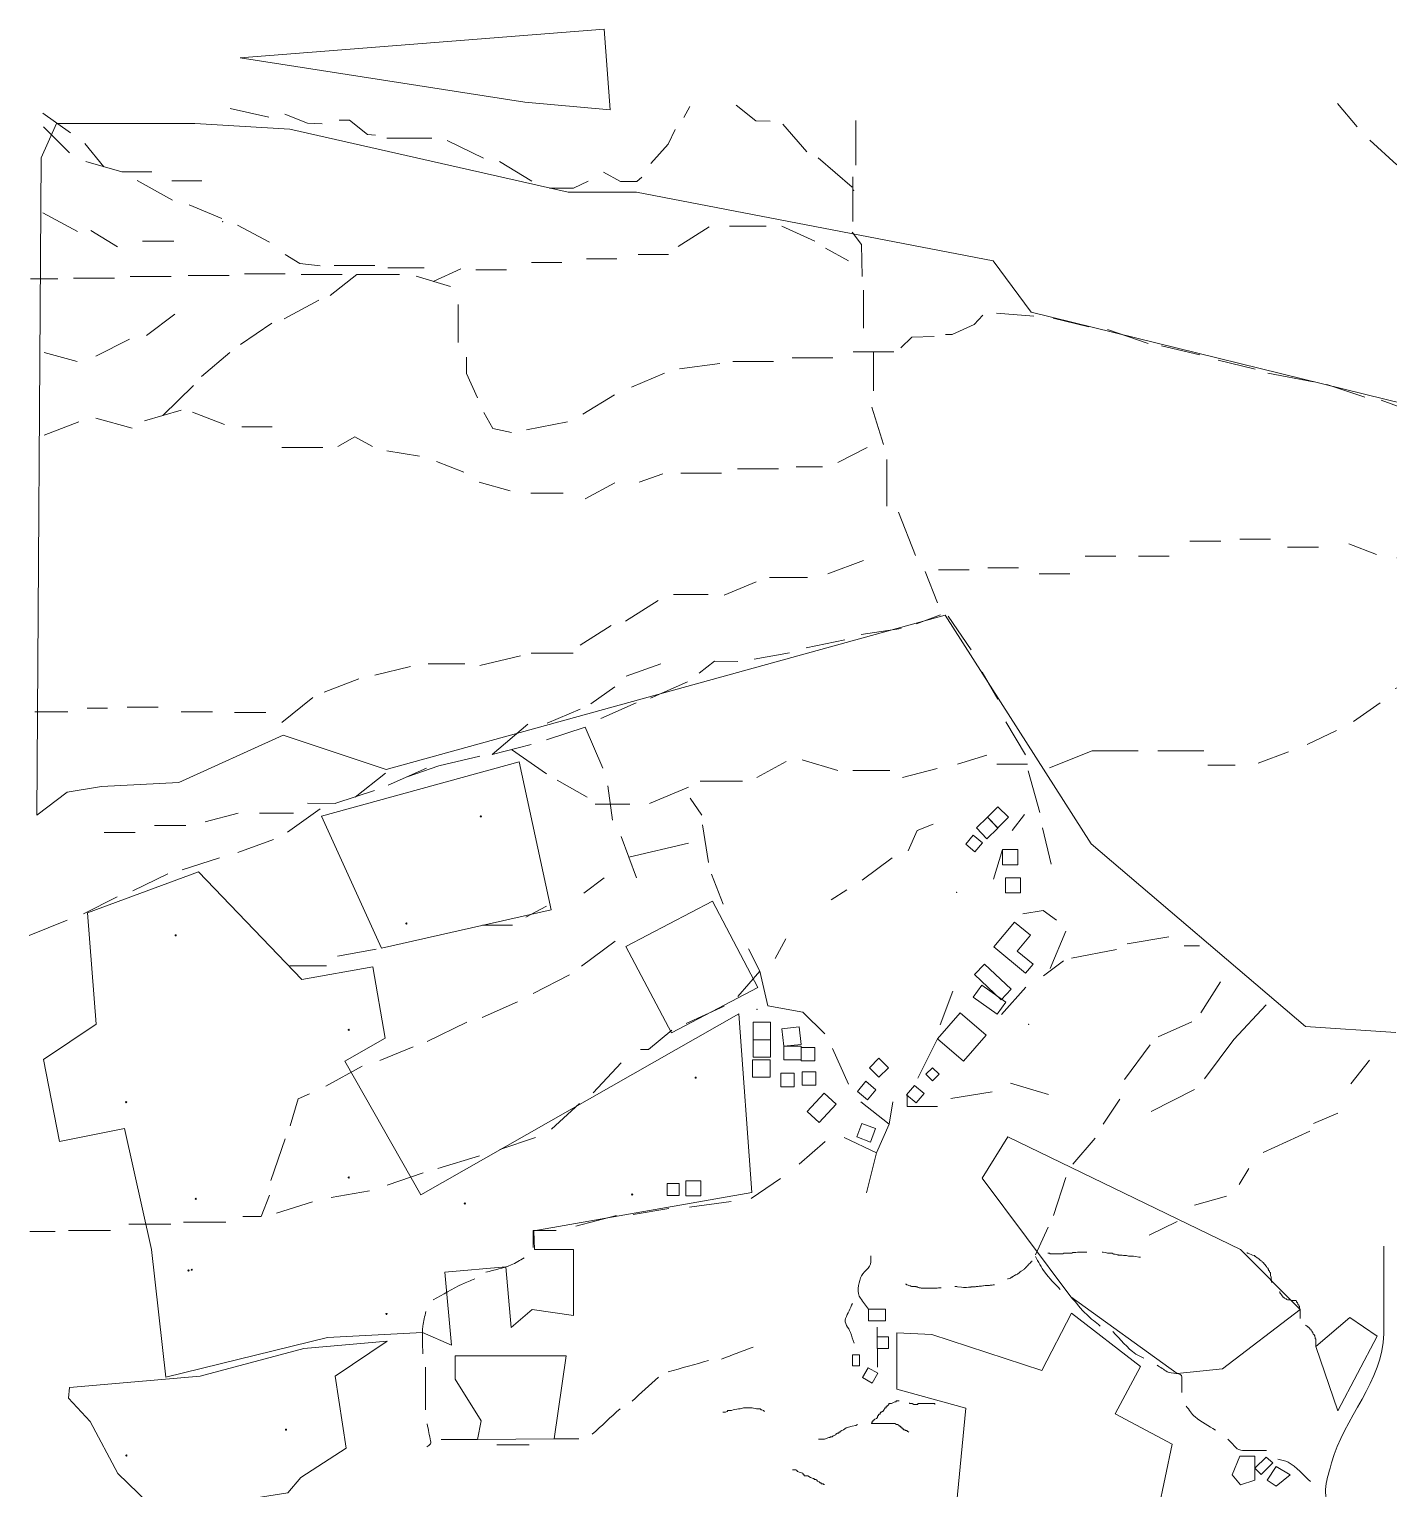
# Model space of a CAD drawing. Header units: metres. Extents: x 645999 to 650010, y 500996 to 503068.
# Drawn here: x 645999 to 647188, y 501791 to 503068 of the extents above; entities that cross this region are included whole.
import ezdxf

# ---------------------------------------------------------------- set-up
doc = ezdxf.new("R2010")
doc.units = ezdxf.units.M
doc.header["$MEASUREMENT"] = 0
for name, color, linetype, lineweight in [('bois', 7, 'Continuous', 0), ('faubourg', 7, 'Continuous', 0), ('mosquée', 7, 'Continuous', 0), ('olivier', 7, 'Continuous', 0), ('puits', 7, 'Continuous', 0), ('ruisseau temporaire', 7, 'Continuous', 0), ('santier-layon', 7, 'Continuous', 0)]:
    doc.layers.add(name, color=color, linetype=linetype, lineweight=lineweight)

# ---------------------------------------------------------------- blocks, each defined once
blk = doc.blocks.new('SC8430')
at = {"color": 0, "linetype": 'ByBlock', "lineweight": -2}
blk.add_circle((0, 0), 0.5, dxfattribs=at)
blk = doc.blocks.new('OLIVIE')
at = {"layer": 'olivier', "color": 7, "linetype": 'Continuous', "lineweight": 0}
blk.add_blockref('SC8430', (0, -19.44), dxfattribs=at)
blk = doc.blocks.new('SC7185')
at = {"layer": 'santier-layon', "color": 7, "linetype": 'Continuous', "lineweight": 0}
for p, q in [((379.502498, 479.966689), (362.188539, 500.410305)), ((-606.263496, 496.062267), (-572.269788, 488.443528)), ((-204.173744, 497.839973), (-209.501116, 488.18957)), ((-58.947361, 485.653958), (-58.947361, 446.425448)), ((778.056523, 489.160761), (778.056523, 462.370564)), ((-769.362171, 479.876981), (-746.720839, 457.211232)), ((-122.741057, 482.348537), (-101.685252, 458.222529)), ((-469.273928, 470.158554), (-429.699163, 470.158554)), ((-416.253891, 468.12689), (-384.543343, 452.635454)), ((414.130417, 446.634705), (390.60119, 468.411601)), ((-732.514514, 449.655982), (-700.994229, 440.767453)), ((-370.590702, 449.587958), (-342.431735, 432.572774)), ((-91.791561, 452.889412), (-62.110488, 427.239656)), ((-61.611047, 436.322622), (-61.611047, 397.094111)), ((781.941066, 444.829222), (781.941066, 409.052893)), ((-687.675799, 433.212204), (-656.599461, 415.879572)), ((-641.949188, 411.879734), (-613.536537, 399.88022)), ((548.202615, 386.192707), (514.018644, 399.081074)), ((-599.774159, 394.102676), (-571.805455, 378.992176)), ((779.61034, 394.275713), (779.61034, 358.499384)), ((593.04133, 369.304502), (561.964992, 381.748442)), ((-515.333499, 358.575769), (-479.564001, 358.575769)), ((634.328464, 347.083179), (604.140022, 361.749252)), ((-780.941051, 347.14766), (-756.841034, 347.14766)), ((-743.142077, 347.655576), (-707.372579, 347.655576)), ((-693.673622, 349.179324), (-657.904124, 349.179324)), ((-642.936745, 349.941198), (-607.167247, 349.941198)), ((-593.721974, 351.464946), (-557.952476, 351.464946)), ((-543.999835, 350.703072), (-508.230336, 350.703072)), ((-495.292432, 350.95703), (-458.000828, 350.95703)), ((-468.401888, 356.544106), (-436.437655, 356.544106)), ((-443.540818, 349.433282), (-413.60606, 340.290795)), ((-52.288146, 337.215523), (-52.288146, 303.883539)), ((677.835336, 325.306283), (647.646894, 337.305797)), ((772.618164, 340.611219), (764.072172, 311.834606)), ((-406.641631, 324.660476), (-406.641631, 291.328492)), ((63.950832, 317.036776), (96.676118, 314.497197)), ((113.672972, 312.719491), (144.876152, 305.100751)), ((723.117999, 302.640534), (692.485609, 318.639886)), ((161.111952, 302.81513), (196.627766, 290.625147)), ((758.189865, 279.085932), (736.880377, 294.196431)), ((766.402897, 298.612919), (761.741446, 271.975108)), ((-61.25034, 283.328815), (-25.839393, 283.328815)), ((-43.544867, 283.328815), (-43.544867, 249.137722)), ((208.297248, 288.339525), (242.037271, 280.466828)), ((-213.080445, 268.218316), (-178.008578, 273.107007)), ((-166.465939, 274.884713), (-131.054993, 274.884713)), ((-114.524061, 277.995698), (-79.113115, 277.995698)), ((257.860835, 275.974946), (290.269015, 267.97527)), ((776.835667, 227.976889), (761.741446, 271.975108)), ((-255.255474, 252.218964), (-226.398875, 264.662904)), ((301.367707, 264.419859), (341.322998, 256.864609)), ((-297.874451, 228.664362), (-269.905747, 245.552567)), ((352.865637, 254.642477), (386.161713, 243.531815)), ((-44.939226, 234.809946), (-34.839417, 202.144602)), ((400.368039, 240.865257), (432.332271, 229.310169)), ((-347.152643, 214.887142), (-311.192881, 221.997965)), ((448.314388, 224.421478), (482.303095, 224.421478)), ((497.148632, 219.977213), (530.888655, 210.644258)), ((541.987347, 206.64442), (575.283423, 194.644905)), ((778.16751, 212.86639), (771.508295, 179.978832)), ((-31.731783, 188.922915), (-31.731783, 148.054418)), ((589.933696, 191.089494), (619.67819, 175.978994)), ((632.552673, 171.53473), (664.516905, 161.757348)), ((678.279283, 153.313245), (709.799568, 144.869143)), ((767.068818, 164.868333), (757.942078, 131.3415)), ((-21.631973, 143.035884), (-6.870713, 104.926315)), ((725.781685, 137.758319), (751.948784, 118.897559)), ((1.67528, 90.926882), (12.551998, 63.705762)), ((-5.920388, 45.150957), (14.945153, 53.150633)), ((21.835915, 52.111534), (41.864137, 22.565034)), ((-54.310684, 35.818002), (-19.238818, 41.151119)), ((-102.257033, 24.262914), (-68.51701, 31.373737)), ((-147.983644, 14.485532), (-116.907307, 19.818649)), ((51.397419, 3.041551), (65.27281, -20.769819)), ((-238.54897, -19.735305), (-206.140789, -5.513659)), ((-282.055842, -37.512363), (-250.979505, -23.735143)), ((-329.558243, -56.178274), (-295.81822, -45.067613)), ((-295.81822, -45.067613), (-280.231494, -80.871719)), ((72.373947, -40.512242), (89.465932, -69.288855)), ((-377.060644, -69.066641), (-342.876673, -60.178112)), ((-423.67515, -78.844023), (-387.715389, -70.399921)), ((-468.069918, -95.732229), (-434.329894, -81.066156)), ((91.796658, -83.288288), (101.896467, -119.842364)), ((-513.796528, -111.731581), (-480.056505, -100.62092)), ((-275.792018, -96.426645), (-271.682386, -126.540053)), ((-203.872494, -107.09288), (-193.661698, -122.203379)), ((-555.971557, -137.063889), (-527.558906, -116.620272)), ((88.689024, -121.397856), (77.812306, -135.39729)), ((-193.21775, -130.647482), (-187.890378, -163.535039)), ((104.227192, -133.064051), (111.996277, -164.951649)), ((-599.47843, -154.840947), (-568.402092, -143.285859)), ((-264.249378, -140.86929), (-250.930948, -176.867833)), ((69.284902, -152.199391), (61.497229, -178.173336)), ((-648.312674, -169.951446), (-615.460546, -159.285211)), ((-53.485219, -178.951082), (-27.070332, -159.507425)), ((-691.375598, -188.172931), (-660.743209, -173.506858)), ((-185.226692, -173.756848), (-175.015895, -199.978009)), ((-80.677014, -196.061501), (-66.692662, -187.506291)), ((-734.602676, -208.477999), (-705.137976, -193.506048)), ((-781.940924, -227.282459), (-748.644849, -213.949665)), ((124.759772, -223.643717), (110.997395, -256.086848)), ((178.477441, -234.754379), (214.881151, -228.532408)), ((-269.57675, -232.42114), (-298.877297, -254.198036)), ((-152.818512, -239.087537), (-143.051663, -258.6423)), ((-129.622245, -247.392756), (-120.299344, -230.282337)), ((129.643197, -247.198319), (169.15454, -239.64307)), ((228.199581, -236.532084), (241.518011, -236.532084)), ((105.226075, -262.753245), (122.540034, -249.420452)), ((-309.532041, -261.753286), (-341.052326, -278.197064)), ((-162.141413, -280.863623), (-143.051663, -258.6423)), ((25.759441, -276.086039), (14.660749, -305.418185)), ((68.378418, -296.529656), (89.687906, -272.530627)), ((-354.814704, -285.307888), (-385.891041, -299.085108)), ((-207.424076, -304.418225), (-174.128, -289.307726)), ((-399.209471, -303.084946), (-433.83739, -319.973151)), ((-105.205123, -294.307523), (-86.115373, -313.417861)), ((12.546018, -317.616657), (-4.872949, -352.082962)), ((-446.267925, -324.861842), (-475.157424, -336.794226)), ((-79.456158, -326.306228), (-65.249833, -357.41608)), ((-490.780749, -341.531912), (-522.626925, -359.082679)), ((-288.6665, -364.860223), (-264.249378, -338.639062)), ((76.369476, -356.527227), (109.665552, -366.304609)), ((23.98365, -369.86002), (60.38736, -364.082477)), ((-325.07021, -396.858928), (-300.653087, -374.193178)), ((-54.595088, -372.971006), (-29.734019, -392.52577)), ((-558.142739, -405.30303), (-570.573274, -441.745999)), ((-570.573274, -441.745999), (-558.142739, -405.30303)), ((-370.352872, -414.635986), (-339.276535, -403.969751)), ((-108.423744, -427.524353), (-85.782413, -407.525162)), ((-69.245362, -404.080857), (-40.83271, -417.413651)), ((-424.514489, -431.079764), (-388.110779, -419.969103)), ((-468.909256, -445.745837), (-437.388971, -435.079603)), ((-150.598773, -457.300925), (-124.849808, -439.968294)), ((-517.743501, -456.412072), (-484.447425, -450.634528)), ((-565.68985, -470.189292), (-534.169565, -460.41191)), ((-303.760721, -481.74438), (-268.244907, -472.411425)), ((-253.594634, -471.522572), (-222.518297, -466.189454)), ((-204.316442, -464.856175), (-167.912732, -459.967484)), ((-694.878623, -479.966674), (-658.030966, -479.966674)), ((-646.932274, -478.188969), (-610.084617, -478.188969)), ((-781.44842, -486.188645), (-759.251036, -486.188645)), ((-747.708396, -485.299792), (-710.860739, -485.299792))]:
    blk.add_line(p, q, dxfattribs=at)
at = {"layer": 'santier-layon', "color": 7, "linetype": 'Continuous', "lineweight": 0, "flags": 128}
for points in [[(-163.584243, 498.855805), (-146.333704, 485.396032), (-133.903169, 484.888116)], [(-558.317147, 490.983108), (-538.529765, 483.110411), (-525.845546, 482.602495)], [(-510.878167, 485.903948), (-501.745529, 485.903948), (-486.017097, 473.20605), (-479.167619, 472.698134)], [(-238.167452, 448.06421), (-223.200073, 464.825436), (-216.857964, 477.777293)], [(-279.518007, 440.445471), (-264.804313, 432.318816), (-250.597987, 432.064858), (-246.031668, 436.128185)], [(459.857027, 424.857808), (441.211225, 429.746499), (427.448847, 439.968308)], [(-326.956987, 426.477782), (-305.901183, 426.477782), (-292.963279, 432.572774)], [(503.363899, 406.636324), (487.381783, 420.413544), (472.287562, 421.746823)], [(-62.054995, 387.880139), (-54.063937, 377.213904), (-53.307146, 349.218478)], [(-558.043077, 368.325941), (-545.295437, 360.462314), (-527.610011, 358.43065)], [(19.556065, 298.497844), (25.390806, 298.497844), (44.670819, 307.132415), (52.027666, 315.25907)], [(-19.511331, 286.815777), (-10.125008, 295.958264), (9.408689, 296.720138)], [(-399.538468, 278.440124), (-399.538468, 264.218478), (-389.771619, 242.886008)], [(-384.444247, 229.997641), (-376.453189, 216.220421), (-360.027125, 212.665009)], [(-195.929993, 2.041591), (-182.611563, 12.707826), (-162.189969, 12.2634)], [(-13.085981, -153.285454), (-5.316896, -135.39729), (8.667455, -129.953066)], [(116.657727, -213.949665), (105.004101, -205.394456), (87.135207, -208.505441)], [(-143.051663, -258.6423), (-135.837513, -288.974406), (-105.205123, -294.307523)], [(-247.379366, -327.083974), (-240.276204, -327.083974), (-219.85461, -310.195769)], [(-536.833251, -365.749076), (-546.600099, -370.19334), (-553.703262, -393.747942)], [(-14.19585, -366.304609), (-14.19585, -376.970844), (12.441011, -376.970844)], [(-26.626385, -372.971006), (-29.734019, -392.52577), (-40.83271, -417.413651), (-49.711664, -452.523341)], [(-595.05569, -473.097267), (-579.00828, -473.097267), (-571.905117, -454.634366)], [(-341.052326, -500.410291), (-341.052326, -485.299792), (-321.07468, -485.299792)]]:
    blk.add_lwpolyline(points, dxfattribs=at)
blk = doc.blocks.new('SC7188')
at = {"layer": 'ruisseau temporaire', "color": 4, "linetype": 'Continuous', "lineweight": 0}
for p, q in [((-991.334397, 499.313072), (-967.250255, 482.202654)), ((954.236981, 456.342589), (979.874939, 494.452158)), ((948.755599, 481.939104), (927.822116, 460.231321)), ((885.092186, 446.231888), (915.391591, 457.120336)), ((-878.682765, 440.204354), (-852.34222, 440.204354)), ((843.168935, 434.350787), (874.992385, 444.676395)), ((931.706655, 422.899499), (944.914087, 443.120902)), ((-991.334397, 412.205487), (-961.034993, 395.872815)), ((810.509037, 388.678662), (832.564074, 420.848313)), ((-949.381375, 396.650561), (-926.066187, 382.400772)), ((-435.845314, 382.651128), (-408.653541, 399.761547)), ((-390.784661, 400.539293), (-358.657431, 400.539293)), ((-344.947101, 400.539293), (-316.201512, 387.317606)), ((915.391591, 377.012468), (926.2683, 405.78908)), ((-904.320723, 387.317606), (-876.995743, 387.317606)), ((775.548185, 353.680079), (796.736579, 383.300319)), ((-515.866819, 371.76268), (-489.299109, 371.76268)), ((-470.806166, 375.651412), (-444.238457, 375.651412)), ((-306.878618, 381.095636), (-286.679015, 370.207187)), ((587.997208, 377.889945), (606.959191, 344.347123)), ((-740.004721, 339.680645), (-716.735232, 358.18183)), ((-650.016239, 352.086839), (-625.799273, 363.013034)), ((-612.591841, 362.235288), (-586.024131, 362.235288)), ((-564.035103, 368.651695), (-537.467393, 368.651695)), ((899.076527, 341.236138), (907.622513, 363.013034)), ((742.719768, 328.682187), (761.563845, 345.902616)), ((-780.403927, 319.459242), (-750.104523, 335.791914)), ((-900.824637, 304.682062), (-875.963588, 323.347973)), ((874.992385, 294.57136), (892.861264, 328.014451)), ((-818.47241, 296.904599), (-791.280636, 315.57051)), ((724.27227, 275.905449), (738.25661, 307.015301)), ((-945.108382, 286.793897), (-915.585886, 301.571077)), ((984.536386, 275.905449), (998.520726, 304.682062)), ((-990.169035, 289.904883), (-961.423446, 282.12742)), ((-852.656353, 268.905733), (-827.795303, 289.904883)), ((-886.451843, 234.684896), (-859.648524, 261.12827)), ((704.072667, 234.684896), (720.387731, 264.239255)), ((839.254626, 219.12997), (852.855032, 247.977971)), ((-945.108382, 232.351657), (-913.255162, 223.796448)), ((-902.378453, 230.018418), (-870.525233, 239.351374)), ((-860.425431, 237.795881), (-832.45675, 226.907433)), ((972.882769, 220.685463), (972.882769, 238.946783)), ((-990.169035, 217.574477), (-959.869631, 229.240672)), ((-817.307048, 224.768631), (-790.739339, 224.768631)), ((689.311419, 188.020118), (696.714861, 217.074632)), ((-296.001909, 193.658779), (-270.363951, 206.880466)), ((996.190003, 195.019835), (987.072208, 210.842023)), ((-690.671075, 203.769481), (-662.119759, 199.230923)), ((-647.164238, 194.436525), (-623.080096, 185.10357)), ((-469.723935, 176.565174), (-449.302342, 183.675997)), ((-433.514591, 184.325823), (-397.776832, 184.325823)), ((-383.792491, 188.214555), (-348.054732, 188.214555)), ((-332.516576, 189.770047), (-309.569196, 189.770047)), ((-609.872663, 176.54836), (-582.68089, 168.770897)), ((-564.728738, 166.787792), (-536.446562, 166.787792)), ((-517.226336, 161.899101), (-491.005769, 175.770614)), ((11.84781, 125.022668), (38.764078, 125.022668)), ((55.354647, 126.578161), (82.270915, 126.578161)), ((97.307669, 119.578444), (124.223937, 119.578444)), ((150.914308, 122.68943), (174.99845, 113.356474)), ((238.70489, 107.91225), (267.450479, 116.467459)), ((-273.665809, 107.91225), (-304.742122, 96.246056)), ((-79.827311, 111.800981), (-52.911044, 111.800981)), ((-33.212843, 111.800981), (-6.296575, 111.800981)), ((192.867329, 110.245489), (218.696575, 110.245489)), ((280.657912, 113.356474), (310.649585, 113.356474)), ((-322.611001, 93.13507), (-355.804936, 93.13507)), ((-208.130048, 99.884219), (-181.21378, 99.884219)), ((-164.898716, 101.69028), (-137.982449, 101.69028)), ((-120.03229, 96.246056), (-93.116023, 96.246056)), ((367.671586, 93.912817), (388.648097, 74.469159)), ((-409.624676, 78.357891), (-439.92892, 78.357891)), ((-367.671654, 89.246339), (-395.640335, 77.580144)), ((-453.131513, 72.913667), (-481.877102, 55.025502)), ((-494.307627, 51.136771), (-521.4994, 34.026352)), ((376.821175, 42.076358), (402.632437, 20.026919)), ((-564.22933, 27.026635), (-527.481826, 27.026635)), ((-700.965104, 7.582978), (-669.888791, 15.360441)), ((-654.350635, 17.69368), (-622.315871, 17.69368)), ((-609.289982, 16.138187), (-573.552223, 24.693397)), ((-481.100194, 6.805232), (-450.80079, 17.69368)), ((232.489627, 8.360724), (263.56594, 20.026919)), ((418.947501, 16.915934), (450.800722, -2.527724)), ((-745.248849, -7.194202), (-714.949444, 4.471993)), ((191.313514, -4.083216), (220.83601, 5.249739)), ((-782.540424, -33.637576), (-755.34865, -11.860679)), ((-512.176506, -17.304903), (-491.199996, -2.527724)), ((-998.520794, -24.30462), (-969.674341, -24.30462)), ((-952.683234, -21.193635), (-934.814354, -21.193635)), ((-917.722382, -20.415889), (-890.530609, -20.415889)), ((-870.331006, -24.30462), (-843.139233, -24.30462)), ((-823.716537, -25.082366), (-796.524764, -25.082366)), ((-550.244989, -34.415322), (-521.4994, -21.971381)), ((154.798847, -32.859829), (178.106081, -16.527157)), ((364.563955, -18.08265), (380.879019, -39.859546)), ((-598.503444, -61.841841), (-567.336961, -35.193068)), ((114.399641, -53.081233), (140.037598, -40.637292)), ((700.382355, -50.553557), (680.95966, -73.885946)), ((-581.411459, -57.397577), (-551.021897, -78.746861)), ((-191.313582, -70.191651), (-165.675624, -62.414188)), ((-110.903624, -73.302636), (-73.612049, -58.525457)), ((-73.612049, -58.525457), (-33.499375, -58.525457)), ((-16.120871, -58.525457), (23.991803, -58.525457)), ((71.669711, -69.413905), (98.084577, -59.303203)), ((293.088437, -56.192218), (317.172579, -81.080099)), ((-672.642706, -81.174392), (-645.11795, -71.619223)), ((-366.894746, -81.857846), (-341.256789, -67.858412)), ((-327.272448, -66.30292), (-296.196136, -75.635875)), ((-282.988703, -75.635875), (-250.541188, -75.635875)), ((-239.481866, -81.857846), (-209.182461, -74.080383)), ((-157.129638, -70.191651), (-130.337964, -70.191651)), ((27.385966, -70.969398), (51.470108, -70.969398)), ((-718.369317, -98.95145), (-691.64221, -77.969114)), ((-541.699003, -84.191085), (-515.284138, -98.968264)), ((-416.616846, -84.968831), (-379.60919, -84.968831)), ((668.529135, -80.885663), (659.206241, -89.440872)), ((-460.922035, -104.539558), (-426.716648, -90.413055)), ((-849.354495, -120.74516), (-820.608906, -112.967697)), ((-801.963119, -112.967697), (-772.183968, -112.967697)), ((-760.010097, -104.412488), (-735.239328, -104.506781)), ((-508.291967, -105.190235), (-478.024656, -105.190235)), ((740.781561, -111.217768), (727.574128, -130.661426)), ((-893.63824, -123.856146), (-866.446467, -123.856146)), ((-937.921985, -130.078116), (-910.730212, -130.078116)), ((-479.032963, -151.643762), (-426.716648, -139.411071)), ((726.79722, -169.54874), (757.873533, -160.215785)), ((-518.391769, -182.964864), (-500.522889, -169.743177)), ((692.613277, -180.437188), (711.259064, -180.437188)), ((-568.890776, -203.964014), (-550.822497, -194.536974)), ((318.920621, -216.991264), (338.343316, -199.880846)), ((395.057586, -199.103099), (413.084702, -199.103099)), ((740.781561, -211.54704), (765.642611, -202.214085)), ((-606.959259, -210.96373), (-580.544394, -210.96373)), ((369.332168, -218.29723), (381.850154, -205.32507)), ((775.742412, -209.213801), (751.65827, -232.54619)), ((325.912791, -233.323936), (338.343316, -220.879996)), ((700.382355, -222.435488), (727.574128, -222.435488)), ((-733.595232, -238.184851), (-699.762069, -232.147834)), ((370.346905, -243.946985), (413.703374, -232.54619)), ((515.478297, -248.101116), (537.231715, -234.879429)), ((739.227745, -237.990414), (714.366695, -237.990414)), ((798.272739, -241.879146), (779.626951, -258.211818)), ((-775.548253, -246.74006), (-743.351791, -246.74006)), ((319.697529, -244.212385), (352.245631, -244.212385)), ((407.488111, -244.990131), (434.679885, -244.990131)), ((698.828539, -243.434638), (684.067291, -255.878579)), ((21.364931, -287.766177), (38.456902, -260.545057)), ((487.509615, -286.988431), (506.932311, -262.878296)), ((770.304058, -264.433788), (742.335376, -277.655475)), ((78.588802, -280.677756), (50.11052, -311.098566)), ((296.390295, -273.766744), (313.482266, -282.321953)), ((322.80516, -290.099416), (344.558579, -315.765044)), ((448.664225, -307.209834), (470.417644, -292.432655)), ((-15.926644, -308.765327), (13.595853, -295.54364)), ((-45.449141, -346.097149), (-22.918814, -315.765044)), ((50.11052, -311.098566), (24.472562, -345.319403)), ((398.942125, -323.542506), (431.572253, -310.320819)), ((841.779576, -315.765044), (814.587803, -338.319686)), ((168.977414, -328.986731), (152.640167, -349.762726)), ((367.088905, -321.987014), (391.949955, -339.097432)), ((398.942125, -323.542506), (420.695544, -332.097716)), ((435.456792, -334.430955), (458.764027, -343.76391)), ((478.186722, -338.319686), (505.378495, -356.207851)), ((15.926576, -354.652358), (-22.141907, -374.096016)), ((402.826664, -350.763627), (450.994948, -382.651225)), ((807.595632, -356.985597), (785.065306, -364.76306)), ((807.595632, -356.985597), (785.842214, -386.539956)), ((-64.094928, -384.984464), (-49.33368, -363.207567)), ((519.362836, -358.54109), (551.910938, -358.54109)), ((141.097527, -375.53946), (119.788039, -384.427989)), ((199.812848, -381.68784), (227.099189, -381.68784)), ((771.857873, -377.207001), (747.773731, -391.98418)), ((116.680405, -391.094386), (75.837219, -409.760297)), ((234.23767, -390.428688), (261.524011, -390.428688)), ((-90.509794, -419.983047), (-71.087098, -397.428404)), ((269.198521, -402.094882), (290.175032, -420.760793)), ((484.401984, -396.650658), (508.486126, -396.650658)), ((522.470467, -404.428121), (546.554609, -404.428121)), ((778.850043, -395.872912), (766.419519, -412.205584)), ((938.116144, -419.205301), (924.908711, -446.426421)), ((-107.601765, -465.092332), (-96.725056, -431.649241)), ((63.406684, -423.981943), (54.771966, -437.871212)), ((921.024172, -433.204734), (892.278583, -452.648391)), ((294.836479, -436.315719), (322.915479, -436.315719)), ((341.450948, -440.982197), (367.865813, -465.870078)), ((43.872987, -447.980972), (15.904283, -455.980648)), ((882.95569, -458.870362), (861.202271, -475.203034)), ((917.916541, -456.537123), (902.378385, -479.091765)), ((0.810062, -470.202295), (-23.695722, -482.20275)), ((381.194618, -464.74174), (417.487204, -464.74174)), ((431.572253, -461.2036), (456.433303, -461.2036)), ((479.740537, -462.759093), (503.824679, -462.759093)), ((517.032112, -465.092332), (542.67007, -475.203034)), ((-123.139922, -499.313169), (-112.263212, -475.203034)), ((561.315857, -482.980497), (592.39217, -496.97993)), ((844.887207, -482.980497), (828.572143, -493.868945))]:
    blk.add_line(p, q, dxfattribs=at)
at = {"layer": 'ruisseau temporaire', "color": 4, "linetype": 'Continuous', "lineweight": 0, "flags": 128}
for points in [[(-954.81973, 472.869698), (-938.197171, 452.436518), (-938.197171, 452.436518)], [(-922.437029, 447.992253), (-896.096484, 447.992253), (-896.096484, 447.992253)], [(-782.346197, 206.880466), (-769.915672, 206.880466), (-746.608438, 206.880466)], [(-733.401005, 207.658212), (-718.639756, 216.213421), (-703.1016, 207.658212)], [(324.941657, 104.023518), (354.93333, 104.023518), (354.93333, 104.023518)]]:
    blk.add_lwpolyline(points, dxfattribs=at)
blk = doc.blocks.new('SC59362')
at = {"color": 0, "linetype": 'ByBlock', "lineweight": -2}
blk.add_point((0, 0), dxfattribs=at)

msp = doc.modelspace()

# ---------------------------------------------------------------- linework, layer by layer
at = {"layer": 'bois', "color": 7, "linetype": 'Continuous', "lineweight": 0}
msp.add_line((646884.3, 501894.3), (646910.5, 501944.3), dxfattribs=at)
at = {"layer": 'bois', "color": 7, "linetype": 'Continuous', "lineweight": 0, "flags": 128}
for points in [[(647194, 502190), (647115, 502195), (646927.7, 502355), (646800, 502555), (646311, 502420), (646221, 502450), (646129.5, 502408.7), (646062, 502405), (646032, 502400), (646005.5, 502380), (646009.3, 502955), (646009.3, 502955), (646022.6, 502985), (646143.7, 502985), (646226.6, 502980), (646470, 502925), (646530, 502925), (646842, 502865), (646875.1, 502820), (647221.3, 502735)], [(646910.5, 501944.3), (646970.6, 501897.8), (646948.6, 501856.2), (646998.5, 501829.9), (646986.1, 501771.4), (646980.1, 501708.9), (646949.9, 501698.4), (646840.9, 501698.4), (646803.5, 501710.2), (646817.9, 501861.4), (646757.5, 501877.9), (646757.5, 501927.2), (646788.3, 501925.6), (646884.3, 501894.3)]]:
    msp.add_lwpolyline(points, dxfattribs=at)
for points in [[(646057.3, 502197.2), (646049.6, 502294.6), (646146.9, 502330.5), (646237.1, 502236.3), (646299.3, 502247.2), (646310.1, 502185), (646274.7, 502164.9), (646341.3, 502047.9), (646619.3, 502206.1), (646630.8, 502049.8), (646440.2, 502016.5), (646440.6, 502000.2), (646474.7, 502000.2), (646474.7, 501942.3), (646438.6, 501947.6), (646420.2, 501931.8), (646415.5, 501984.9), (646362.4, 501980.2), (646368.1, 501916.4), (646342.6, 501927.6), (646259.7, 501923), (646118.1, 501888.4), (646105.6, 502000.2), (646082.2, 502105.8), (646025.3, 502094.6), (646011.2, 502166.4), (646057.3, 502197.2)], [(646854.8, 502098.5), (646832.3, 502062.5), (646909.8, 501958.7), (647002.7, 501891.5), (647042.5, 501895.6), (647110.5, 501947.7), (647058.3, 502000.2), (646854.8, 502098.5)], [(646238.9, 501913.4), (646311.7, 501919.8), (646266.2, 501889.4), (646276, 501826.3), (646236.2, 501800.7), (646225, 501787.2), (646112, 501769.3), (646076.4, 501804.1), (646052, 501849.6), (646033.2, 501870.1), (646034, 501879.3), (646148.4, 501889.4), (646238.9, 501913.4)], [(646034, 501879.3), (646033.2, 501870.1), (646052, 501849.6), (646076.4, 501804.1), (646112, 501769.3), (646225, 501787.2), (646236.2, 501800.7), (646276, 501826.3), (646266.2, 501889.4), (646311.7, 501919.8), (646238.9, 501913.4), (646148.4, 501889.4), (646034, 501879.3)], [(646371.3, 501907), (646468.5, 501907), (646457.9, 501834.4), (646390.7, 501833.8), (646394.1, 501850.2), (646371.3, 501886.6), (646371.3, 501907)]]:
    msp.add_lwpolyline(points, close=True, dxfattribs=at)
at = {"layer": 'bois', "color": 7, "linetype": 'Continuous', "lineweight": 0}
for points in [[(646432.3, 503003.8), (646183.2, 503042.6), (646501.5, 503067.5), (646507, 502996.9)], [(646254.5, 502379.2), (646427.3, 502426.6), (646455.4, 502297.1), (646306.9, 502263.8)], [(646520.7, 502265.1), (646596.3, 502304.8), (646636, 502229.3), (646560.5, 502189.6)], [(647153.7, 501940.5), (647177.8, 501924.2), (647143.3, 501858.8), (647124, 501915.1)]]:
    msp.add_3dface(points, dxfattribs=at)
at = {"layer": 'faubourg', "color": 7, "linetype": 'Continuous', "lineweight": 0, "flags": 128}
for points in [[(646860.6, 502286.4), (646874.4, 502274.9), (646862.9, 502261.1), (646876.7, 502249.6), (646870.1, 502241.7), (646842.5, 502264.8), (646860.6, 502286.4)], [(647057.6, 501819.2), (647070.7, 501819.2), (647070.7, 501798.2), (647058.3, 501794.1), (647050.8, 501803.1), (647057.6, 501819.2)]]:
    msp.add_lwpolyline(points, close=True, dxfattribs=at)
at = {"layer": 'faubourg', "color": 7, "linetype": 'Continuous', "lineweight": 0}
for points in [[(646836.8, 502378.2), (646846, 502387.4), (646855.2, 502378.2), (646846, 502369)], [(646827.2, 502369), (646836.8, 502378.2), (646846, 502368.6), (646836.4, 502359.3)], [(646818, 502354.5), (646824.5, 502362.4), (646832.4, 502355.8), (646825.9, 502347.9)], [(646850, 502336.5), (646850, 502349.9), (646863.3, 502349.9), (646863.3, 502336.5)], [(646852.6, 502312), (646852.6, 502325.3), (646865.9, 502325.3), (646865.9, 502312)], [(646825.6, 502240.6), (646834.4, 502249.8), (646857.6, 502227.7), (646848.9, 502218.5)], [(646824.3, 502220.8), (646845.4, 502205.9), (646852.8, 502216.4), (646831.8, 502231.3)], [(646812.9, 502207.2), (646793.2, 502184.4), (646816, 502164.7), (646835.7, 502187.5)], [(646632, 502183.6), (646632, 502198.8), (646647.2, 502198.8), (646647.2, 502183.6)], [(646657, 502193.2), (646658.7, 502177.8), (646673.9, 502179.5), (646672.1, 502194.9)], [(646632, 502183.6), (646647.2, 502183.6), (646647.2, 502168.3), (646632, 502168.3)], [(646658.7, 502166), (646658.7, 502177.8), (646674, 502177.8), (646674, 502166)], [(646674, 502165.1), (646674, 502176.9), (646685.8, 502176.9), (646685.8, 502165.1)], [(646631.5, 502166), (646631.5, 502150.8), (646646.8, 502150.8), (646646.8, 502166)], [(646742, 502167.3), (646733.6, 502159), (646742, 502150.7), (646750.3, 502159)], [(646667.9, 502154.2), (646656.1, 502154.2), (646656.1, 502142.4), (646667.9, 502142.4)], [(646674.9, 502155.5), (646686.7, 502155.5), (646686.7, 502143.7), (646674.9, 502143.7)], [(646783.1, 502153.3), (646788.8, 502159), (646794.5, 502153.3), (646788.8, 502147.6)], [(646679.3, 502120.8), (646689.8, 502111.2), (646704.5, 502127.2), (646694, 502136.8)], [(646723.1, 502138.4), (646730.6, 502147.2), (646739.3, 502139.7), (646731.9, 502130.9)], [(646773.1, 502143.6), (646781.4, 502136.6), (646774.4, 502128.3), (646766, 502135.3)], [(646727.1, 502110.3), (646722.7, 502098.5), (646734.5, 502094.1), (646738.9, 502105.9)], [(646573.1, 502046.9), (646573.1, 502060), (646586.1, 502060), (646586.1, 502046.9)], [(646556.6, 502057.7), (646556.6, 502047.2), (646567.2, 502047.2), (646567.2, 502057.7)], [(646732.7, 501947.8), (646747.8, 501947.8), (646747.8, 501937.6), (646732.7, 501937.6)], [(646740.3, 501923.6), (646750.4, 501923.6), (646750.4, 501913.6), (646740.3, 501913.6)], [(646718.9, 501908), (646724.9, 501908), (646724.9, 501898.2), (646718.9, 501898.2)], [(646732.4, 501896.7), (646727.5, 501888.1), (646736.1, 501883.2), (646741, 501891.8)], [(647080.5, 501818.5), (647070.7, 501808.7), (647076.2, 501803.3), (647086.5, 501813.6)], [(647089.5, 501810.2), (647081.6, 501798.2), (647089.5, 501793), (647101.5, 501803.1)]]:
    msp.add_3dface(points, dxfattribs=at)
at = {"layer": 'ruisseau temporaire', "color": 7, "linetype": 'Continuous', "lineweight": 0, "flags": 128}
for points in [[(646889.8, 501996.8), (646890.3, 501996.8), (646890.7, 501996.8), (646891.1, 501996.8), (646891.6, 501996.4), (646892, 501996.4), (646892.4, 501996.4), (646892.9, 501996.4), (646893.3, 501996.4), (646893.7, 501996.4), (646894.2, 501996.4), (646894.6, 501996.4), (646895, 501996.4), (646895.9, 501996.4), (646896.3, 501996.4), (646896.8, 501996.4), (646897.6, 501996.4), (646898.1, 501996.4), (646898.9, 501996.4), (646899.8, 501996.4), (646900.2, 501996.4), (646900.7, 501996.4), (646901.1, 501996.4), (646901.6, 501996.4), (646902, 501996.4), (646902.9, 501996.4), (646903.7, 501996.8), (646904.6, 501996.8), (646905.5, 501996.8), (646906.3, 501996.8), (646906.8, 501996.8), (646907.2, 501996.8), (646907.6, 501996.8), (646908.1, 501996.8), (646909.8, 501996.8), (646910.7, 501996.8), (646911.5, 501997.3), (646914.2, 501997.3), (646915.5, 501997.7), (646915.9, 501997.7), (646916.3, 501997.7), (646916.8, 501997.7), (646917.2, 501997.7), (646917.6, 501997.7), (646918.1, 501997.7), (646919.4, 501997.7), (646919.8, 501997.7), (646920.2, 501997.7), (646923.3, 501997.7), (646923.7, 501997.7)], [(646937.2, 501997.7), (646938, 501997.7), (646940.2, 501997.3), (646942, 501996.8), (646942.8, 501996.8), (646945.9, 501996.8), (646946.7, 501996.4), (646947.2, 501996.4), (646947.2, 501996), (646948, 501996), (646948.5, 501996), (646950.2, 501995.5), (646951.1, 501995.5), (646951.5, 501995.1), (646952.8, 501995.1), (646953.7, 501995.1), (646954.6, 501995.1), (646955.9, 501994.7), (646956.7, 501994.7), (646958.5, 501994.7), (646960.2, 501994.2), (646961.5, 501994.2), (646961.9, 501994.2), (646962.4, 501994.2), (646963.3, 501994.2), (646964.1, 501994.2), (646964.6, 501994.2), (646966.7, 501993.8), (646969.3, 501993.3), (646970.2, 501993.3), (646970.6, 501993.3)], [(647064.1, 501997.3), (647064.1, 501996.8), (647064.9, 501996.8), (647068.8, 501995.1), (647070.1, 501994.7), (647070.6, 501994.7), (647070.6, 501994.2), (647070.6, 501993.8), (647071.4, 501993.8), (647072.7, 501992.9), (647073.2, 501992.5), (647074.1, 501992), (647075.4, 501990.7), (647076.2, 501990.3), (647076.7, 501989.9), (647077.1, 501989.4), (647078, 501988.6), (647079.3, 501987.3), (647079.7, 501986.8), (647080.1, 501986.4), (647080.1, 501986), (647081, 501985.1), (647081, 501984.6), (647081.4, 501984.2), (647081.9, 501983.8), (647082.3, 501983.8), (647082.3, 501982.9), (647082.7, 501982.5), (647082.7, 501982), (647083.6, 501981.2), (647083.6, 501980.3), (647084, 501979.9), (647084.5, 501979.9), (647084.5, 501979.4), (647084.5, 501978.6), (647084.5, 501978.1), (647084.5, 501977.7), (647084.5, 501977.3), (647084.9, 501975.9), (647084.9, 501975.1), (647084.9, 501974.6), (647084.9, 501974.2), (647085.3, 501973.3), (647085.3, 501972.9), (647085.3, 501972), (647085.8, 501971.2)], [(646875.6, 501990.2), (646875.6, 501989.9), (646875.6, 501989.4), (646875.1, 501989.4), (646874.6, 501988.7), (646874.1, 501988.2), (646873.1, 501987.2), (646872.6, 501987), (646872.6, 501986.5), (646871.6, 501985.5), (646871.4, 501985.5), (646871.1, 501985), (646870.2, 501984), (646869.7, 501983.5), (646869.4, 501983.5), (646869.4, 501983.2), (646869.2, 501983), (646868.7, 501982.5), (646868.2, 501982.2), (646867.9, 501981.7), (646866.9, 501981.5), (646866.4, 501981), (646865.4, 501980.5), (646865.4, 501980.2), (646865.2, 501980.2), (646864.9, 501980), (646864.7, 501979.7), (646863.5, 501978.8), (646863, 501978.5), (646862, 501978), (646861.5, 501977.8), (646861.2, 501977.5), (646860.7, 501977.5), (646860.7, 501977.3), (646860.5, 501977.3), (646859.7, 501976.8), (646859.2, 501976.5), (646858.7, 501976.3), (646858.5, 501976), (646858.2, 501975.8), (646858, 501975.8), (646857.2, 501975.3), (646857, 501975), (646855.8, 501974.8), (646855, 501974.3), (646854.5, 501974.3), (646854.3, 501974.3)], [(646765.1, 501969.8), (646765.9, 501969.6), (646766.1, 501969.6), (646766.1, 501969.3), (646766.6, 501969.1), (646767.4, 501968.8), (646768.1, 501968.6), (646768.9, 501968.3), (646769.1, 501968.3), (646769.6, 501968.3), (646769.8, 501968.1), (646770.3, 501967.8), (646771.1, 501967.8), (646772.8, 501967.6), (646773.8, 501967.6), (646774.3, 501967.6), (646774.6, 501967.3), (646774.8, 501967.3), (646775.1, 501967.3), (646775.3, 501967.3), (646776.3, 501966.8), (646777, 501966.6), (646778.3, 501966.6), (646778.8, 501966.3), (646779, 501966.3), (646779.3, 501966.1), (646779.5, 501966.1), (646779.8, 501966.1), (646780.3, 501966.1), (646780.5, 501966.1), (646780.8, 501966.1), (646781, 501966.1), (646781.3, 501966.1), (646781.5, 501966.1), (646782, 501966.1), (646782.5, 501966.1), (646782.8, 501966.1), (646783.5, 501966.1), (646783.7, 501966.1), (646784, 501966.1), (646784.7, 501966.1), (646785.2, 501966.1), (646785.5, 501966.1), (646786, 501966.1), (646786.7, 501966.1), (646787.2, 501966.1), (646788, 501966.1), (646788.2, 501966.1), (646788.5, 501966.1), (646788.7, 501966.1), (646789, 501966.1), (646789.2, 501966.1), (646790.5, 501966.1), (646791.9, 501966.3), (646792.4, 501966.3), (646792.7, 501966.3), (646792.9, 501966.3), (646793.9, 501966.6), (646794.4, 501966.6), (646794.9, 501966.6), (646795.9, 501966.6), (646796.2, 501966.6), (646796.4, 501966.6)], [(646808.3, 501967.8), (646808.6, 501967.6), (646809.1, 501967.6), (646810.1, 501967.6), (646810.8, 501967.3), (646814.3, 501967.1), (646816, 501966.8), (646816.8, 501966.8), (646817, 501966.8), (646817.3, 501966.8), (646817.8, 501966.8), (646818, 501966.8), (646818.5, 501966.8), (646820.2, 501967.1), (646820.7, 501967.1), (646821.7, 501967.1), (646822.2, 501967.1), (646822.5, 501967.3), (646823.2, 501967.3), (646823.7, 501967.3), (646824, 501967.3), (646824.7, 501967.3), (646825, 501967.3), (646825.7, 501967.3), (646826.5, 501967.3), (646827, 501967.6), (646827.4, 501967.6), (646827.9, 501967.6), (646828.7, 501967.8), (646829.7, 501968.1), (646830.9, 501968.1), (646831.7, 501968.1), (646832.7, 501968.3), (646833.4, 501968.3), (646834.9, 501968.6), (646835.9, 501968.6), (646836.9, 501968.6), (646837.4, 501968.6), (646838.6, 501968.6), (646839.1, 501968.8), (646839.6, 501968.8), (646840.1, 501968.8), (646840.9, 501968.8), (646841.1, 501968.8), (646841.8, 501969.1), (646842.1, 501969.1), (646842.3, 501969.1), (646842.6, 501969.1), (646842.8, 501969.1), (646843.1, 501969.1), (646843.1, 501969.3)], [(647092.7, 501963.3), (647092.7, 501962.9), (647092.7, 501962), (647093.2, 501962), (647093.2, 501961.6), (647094, 501960.3), (647094.5, 501959.4), (647094.9, 501959.4), (647094.9, 501959), (647095.3, 501959), (647095.3, 501958.5), (647095.8, 501958.5), (647096.2, 501958.1), (647096.2, 501957.7), (647096.6, 501957.7), (647097.1, 501957.2), (647097.5, 501956.8), (647097.9, 501956.8), (647098.4, 501956.8), (647098.4, 501956.4), (647099.3, 501955.9), (647099.7, 501955.9), (647100.1, 501955.9), (647100.6, 501955.9), (647101, 501955.9), (647102.3, 501955.9), (647102.3, 501955.5), (647102.7, 501955.5), (647103.2, 501955.5), (647103.6, 501955.5), (647104, 501955.5), (647104.9, 501955.5), (647105.8, 501955.5), (647106.2, 501955.5), (647106.6, 501955.5), (647107.1, 501955.1), (647107.1, 501954.2), (647107.9, 501953.3), (647108.4, 501952.9), (647108.4, 501952.5), (647108.4, 501952), (647108.8, 501951.6), (647109.2, 501951.6), (647109.2, 501951.2), (647109.2, 501950.7), (647109.7, 501950.3), (647109.7, 501949.4), (647109.7, 501949), (647110.1, 501948.1), (647110.1, 501947.7), (647110.5, 501947.7), (647110.5, 501947.2), (647110.5, 501946.4), (647110.5, 501945.9), (647110.5, 501945.1), (647110.5, 501944.6), (647110.5, 501943.8), (647110.5, 501943.3), (647110.5, 501942.9), (647110.5, 501942.5), (647110.5, 501942), (647110.5, 501941.1), (647110.5, 501940.7), (647110.5, 501939.8)], [(647114.9, 501933.8), (647115.8, 501933.3), (647116.2, 501933.3), (647116.2, 501932.9), (647116.6, 501932.9), (647117.5, 501932), (647117.9, 501932), (647117.9, 501931.6), (647118.4, 501931.6), (647118.4, 501931.1), (647118.8, 501931.1), (647118.8, 501930.7), (647119.2, 501930.3), (647119.7, 501930.3), (647120.1, 501929.4), (647120.1, 501929), (647120.5, 501928.5), (647121, 501928.5), (647121, 501927.7), (647121.4, 501927.7), (647121.4, 501927.2), (647121.4, 501926.8), (647121.8, 501926.4), (647121.8, 501925.9), (647122.3, 501925.9), (647122.3, 501925.5), (647122.7, 501925.5), (647123.1, 501924.6), (647123.1, 501924.2), (647123.6, 501922.9), (647123.6, 501922), (647124, 501922), (647124, 501921.6), (647124, 501921.1), (647124, 501920.3), (647124, 501919.8), (647124, 501919.4), (647124, 501918.5), (647124, 501918.1), (647124, 501917.2), (647124, 501916.8), (647124, 501915.9), (647124, 501915.1)], [(646641.8, 501858.4), (646641.1, 501859.2), (646639.6, 501859.9), (646638.8, 501859.9), (646638, 501860.7), (646637.3, 501860.7), (646635.8, 501860.7), (646635, 501860.7), (646631.2, 501861.5), (646629.7, 501861.5), (646627.4, 501861.5), (646626.6, 501861.5), (646625.1, 501861.5), (646623.6, 501861.5), (646620.5, 501860.7), (646619, 501860.7), (646614.5, 501859.9), (646612.9, 501859.2), (646611.4, 501859.2), (646609.9, 501859.2), (646609.1, 501858.4), (646607.6, 501857.7), (646606.1, 501857.7), (646605.3, 501857.7)], [(646759.7, 501867.6), (646758.9, 501867.6), (646757.4, 501867.6), (646756.7, 501866.8), (646755.9, 501866.8), (646752.9, 501865.3), (646752.1, 501865.3), (646750.6, 501865.3), (646750.6, 501864.5), (646749.8, 501863.7), (646749.1, 501863), (646748.3, 501863), (646748.3, 501861.5), (646747.5, 501861.5), (646746, 501859.2), (646745.3, 501858.4), (646744.5, 501858.4), (646744.5, 501857.7), (646743.7, 501857.7), (646743, 501856.9), (646743, 501856.1), (646742.2, 501856.1), (646741.5, 501855.4), (646741.5, 501854.6), (646740.7, 501854.6), (646740.7, 501853.9), (646740.7, 501853.1), (646739.9, 501852.3), (646738.4, 501851.6), (646737.6, 501850.8), (646736.9, 501850.8), (646736.9, 501850), (646736.1, 501850), (646736.1, 501849.3), (646736.1, 501848.5), (646735.4, 501848.5), (646735.4, 501847.8)], [(646790.9, 501864.5), (646790.9, 501865.3), (646790.1, 501865.3), (646789.4, 501865.3), (646788.6, 501865.3), (646787.8, 501865.3), (646787.1, 501865.3), (646786.3, 501865.3), (646784.8, 501865.3), (646776.4, 501865.3), (646775.7, 501864.5), (646774.9, 501864.5), (646774.1, 501864.5), (646773.4, 501864.5), (646772.6, 501864.5), (646771.1, 501865.3), (646770.3, 501865.3), (646769.6, 501865.3), (646768.8, 501865.3), (646768.8, 501866)], [(646723.2, 501847), (646721.7, 501846.2), (646718.6, 501845.5), (646713.3, 501844), (646711, 501842.4), (646709.5, 501841.7), (646708, 501840.9), (646708, 501840.2), (646707.2, 501840.2), (646706.5, 501839.4), (646705.7, 501839.4), (646704.2, 501838.6), (646704.2, 501837.9), (646701.9, 501837.1), (646701.1, 501836.3), (646700.4, 501836.3), (646699.6, 501836.3), (646698.9, 501835.6), (646698.1, 501835.6), (646694.3, 501834.1), (646692.8, 501834.1), (646692, 501834.1), (646691.3, 501834.1), (646690.5, 501834.1), (646689.7, 501834.1), (646689, 501834.1)], [(646735.4, 501847.8), (646736.1, 501847.8), (646737.6, 501847.8), (646741.5, 501847.8), (646743, 501847.8), (646746.8, 501847.8), (646747.5, 501847.8), (646748.3, 501847.8), (646749.1, 501847.8), (646750.6, 501847.8), (646751.3, 501847.8), (646752.9, 501847.8), (646753.6, 501847.8), (646755.1, 501847.8), (646755.9, 501847.8), (646757.4, 501847), (646758.2, 501847), (646759.7, 501846.2), (646759.7, 501845.5), (646760.5, 501845.5), (646761.2, 501844.7), (646762, 501844.7), (646762, 501844), (646762.7, 501843.2), (646763.5, 501843.2), (646763.5, 501842.4), (646764.3, 501842.4), (646765, 501842.4), (646765, 501841.7), (646766.5, 501841.7), (646766.5, 501840.9), (646767.3, 501840.9), (646768.1, 501840.2)], [(646666.2, 501807.4), (646666.9, 501807.4), (646667.7, 501807.4), (646668.5, 501807.4), (646669.2, 501807.4), (646670, 501806.7), (646670.7, 501805.9), (646673, 501805.1), (646675.3, 501804.4), (646675.3, 501803.6), (646676.1, 501803.6), (646676.8, 501802.1), (646677.6, 501802.1), (646679.9, 501802.1), (646682.1, 501800.6), (646684.4, 501799.8), (646685.2, 501799.8), (646685.2, 501799), (646685.9, 501799), (646686.7, 501799), (646687.5, 501798.3), (646688.2, 501797.5), (646689.7, 501796.8), (646690.5, 501796), (646691.3, 501796), (646691.3, 501795.2), (646693.5, 501795.2), (646693.5, 501794.5), (646694.3, 501794.5)]]:
    msp.add_lwpolyline(points, dxfattribs=at)
at = {"layer": 'ruisseau temporaire', "color": 7, "linetype": 'Continuous', "lineweight": 0}
msp.add_open_spline([(647183.4, 502003.1), (647183.4, 501977.5), (647183.4, 501952), (647183.4, 501926.4), (647183.4, 501885.8), (647148.1, 501851.7), (647137.8, 501813.6), (647134.6, 501801.4), (647127.8, 501783), (647137.8, 501774.7), (647147.7, 501766.6), (647157.6, 501758.5), (647167.5, 501750.4)], degree=3, knots=[0, 0, 0, 0, 0.278366, 0.278366, 0.278366, 0.719905, 0.719905, 0.719905, 0.860759, 0.860759, 0.860759, 1, 1, 1, 1], dxfattribs=at)
for points in [[(646604.2, 501904.2), (646613.4, 501907.7), (646622.6, 501911.2), (646631.8, 501914.7)], [(646557.5, 501893), (646569.4, 501896.3), (646581.2, 501899.6), (646593, 501902.9)], [(646526, 501867.4), (646533.7, 501874.4), (646541.3, 501881.4), (646549, 501888.4)], [(646491.2, 501838.4), (646499.3, 501845.9), (646507.4, 501853.3), (646515.5, 501860.8)], [(646359.2, 501833.8), (646369.7, 501833.8), (646380.2, 501833.8), (646390.7, 501833.8)], [(646457.9, 501834.4), (646465.1, 501834.4), (646472.2, 501834.4), (646479.4, 501834.4)], [(646407.8, 501829.2), (646417.2, 501829.2), (646426.6, 501829.2), (646436.1, 501829.2)]]:
    msp.add_open_spline(points, degree=3, dxfattribs=at)
at = {"layer": 'santier-layon', "color": 7, "linetype": 'Continuous', "lineweight": 0}
for points, knots in [([(646398.2, 501980.1), (646405.6, 501982.3), (646413.3, 501983.7), (646420.4, 501986.6), (646424.3, 501988.2), (646427.9, 501990.7), (646431.7, 501992.7)], [0, 0, 0, 0, 0.642851, 0.642851, 0.642851, 1, 1, 1, 1]), ([(646734.9, 501994.4), (646734.9, 501992.6), (646734.9, 501990.9), (646734.9, 501989.2), (646734.9, 501983.6), (646727.3, 501980.3), (646725.8, 501975.2), (646724.1, 501969.8), (646722.3, 501962.2), (646725.8, 501957.4), (646728.1, 501954.2), (646730.4, 501951), (646732.7, 501947.8)], [0, 0, 0, 0, 0.101303, 0.101303, 0.101303, 0.424318, 0.424318, 0.424318, 0.770439, 0.770439, 0.770439, 1, 1, 1, 1]), ([(646878.8, 501994), (646881.5, 501989.4), (646883.8, 501984.4), (646887, 501980.1), (646890.9, 501974.7), (646895.9, 501970.2), (646900.4, 501965.2)], [0, 0, 0, 0, 0.446106, 0.446106, 0.446106, 1, 1, 1, 1]), ([(646352.1, 501956.1), (646360.6, 501960.7), (646368.8, 501965.7), (646377.5, 501969.8), (646381, 501971.5), (646384.8, 501972.8), (646388.4, 501974.3)], [0, 0, 0, 0, 0.70912, 0.70912, 0.70912, 1, 1, 1, 1]), ([(646909.8, 501958.7), (646914.4, 501953.5), (646918.7, 501947.9), (646923.7, 501943.1), (646927.4, 501939.5), (646931.5, 501936.4), (646935.4, 501933.1)], [0, 0, 0, 0, 0.57734, 0.57734, 0.57734, 1, 1, 1, 1]), ([(646343, 501908.9), (646343, 501916.9), (646342.1, 501925.1), (646343, 501933), (646343.4, 501937.4), (646344.8, 501941.6), (646345.7, 501945.9)], [0, 0, 0, 0, 0.646028, 0.646028, 0.646028, 1, 1, 1, 1]), ([(646718.7, 501952.9), (646716.8, 501948.5), (646714.8, 501944.2), (646712.8, 501939.8), (646711, 501935.8), (646715.6, 501931.6), (646717, 501927.6), (646718.1, 501924.4), (646719.2, 501921.3), (646720.2, 501918.1)], [0, 0, 0, 0, 0.387318, 0.387318, 0.387318, 0.732616, 0.732616, 0.732616, 1, 1, 1, 1]), ([(646946.5, 501928.2), (646953.2, 501921.7), (646959.1, 501914), (646966.6, 501908.6), (646968.7, 501907.1), (646971.3, 501906.3), (646973.6, 501905.1)], [0, 0, 0, 0, 0.783335, 0.783335, 0.783335, 1, 1, 1, 1]), ([(646985.3, 501898.8), (646988.2, 501897), (646991.1, 501895.1), (646994, 501893.2), (646997.9, 501890.7), (647007, 501893), (647007, 501888.4), (647007, 501883.9), (647007, 501879.4), (647007, 501874.9)], [0, 0, 0, 0, 0.274737, 0.274737, 0.274737, 0.642688, 0.642688, 0.642688, 1, 1, 1, 1]), ([(647010.7, 501863), (647013.3, 501859.9), (647015.5, 501856.3), (647018.4, 501853.6), (647023.7, 501848.9), (647030.4, 501845.9), (647036.4, 501842)], [0, 0, 0, 0, 0.36285, 0.36285, 0.36285, 1, 1, 1, 1]), ([(646346.6, 501827.4), (646347.7, 501828.3), (646348.8, 501829.2), (646349.8, 501830.1), (646350.5, 501830.6), (646350, 501831.8), (646349.8, 501832.6), (646348.8, 501837.5), (646347.8, 501842.5), (646346.9, 501847.5)], [0, 0, 0, 0, 0.192947, 0.192947, 0.192947, 0.30632, 0.30632, 0.30632, 1, 1, 1, 1]), ([(647047, 501834.3), (647049.3, 501831.8), (647051.7, 501829.4), (647054.1, 501826.9), (647055.6, 501825.4), (647057.8, 501824.2), (647060, 501824.2), (647067, 501824.2), (647074, 501824.2), (647081, 501824.2)], [0, 0, 0, 0, 0.270822, 0.270822, 0.270822, 0.442116, 0.442116, 0.442116, 1, 1, 1, 1]), ([(647090.8, 501816.7), (647093.8, 501815.8), (647097.2, 501815.4), (647099.9, 501814), (647107.3, 501809.9), (647112.9, 501802.7), (647119.5, 501797)], [0, 0, 0, 0, 0.26753, 0.26753, 0.26753, 1, 1, 1, 1])]:
    msp.add_open_spline(points, degree=3, knots=knots, dxfattribs=at)
for points in [[(646740.3, 501932.1), (646740.3, 501929.2), (646740.3, 501926.4), (646740.3, 501923.6)], [(646740.6, 501913.2), (646740.6, 501907.8), (646740.6, 501902.4), (646740.6, 501897)], [(646345.4, 501897.2), (646345.4, 501884.8), (646345.4, 501872.3), (646345.4, 501859.9)]]:
    msp.add_open_spline(points, degree=3, dxfattribs=at)

# ---------------------------------------------------------------- block references
at = {"layer": 'mosquée', "color": 7, "linetype": 'Continuous', "lineweight": 0}
msp.add_blockref('SC59362', (646635.2, 502210.2), dxfattribs=at)
at = {"layer": 'olivier', "color": 7, "linetype": 'Continuous', "lineweight": 0}
for p in [(646393.7, 502398.4), (646328.6, 502304.7), (646126.8, 502294.3), (646278.2, 502211.7), (646581.6, 502169.8), (646083.6, 502148.4), (646278.2, 502082.5), (646526.1, 502067.6), (646144.4, 502063.8), (646379.8, 502059.7), (646138.1, 502001.1), (646140.9, 502001.8), (646311.2, 501963.1), (646223.4, 501861.9), (646083.7, 501839.3)]:
    msp.add_blockref('OLIVIE', p, dxfattribs=at)
at = {"layer": 'puits', "color": 7, "linetype": 'Continuous', "lineweight": 0}
for p in [(646719.9, 502926.5), (646168, 502899.3), (646809.9, 502312.6), (646873, 502196.9)]:
    msp.add_blockref('SC59362', p, dxfattribs=at)
at = {"layer": 'ruisseau temporaire', "color": 7, "linetype": 'Continuous', "lineweight": 0}
msp.add_blockref('SC7188', (647002.1, 502494.8), dxfattribs=at)
at = {"layer": 'santier-layon', "color": 7, "linetype": 'Continuous', "lineweight": 0}
msp.add_blockref('SC7185', (646780.7, 502502.1), dxfattribs=at)

doc.saveas('drawing.dxf')
